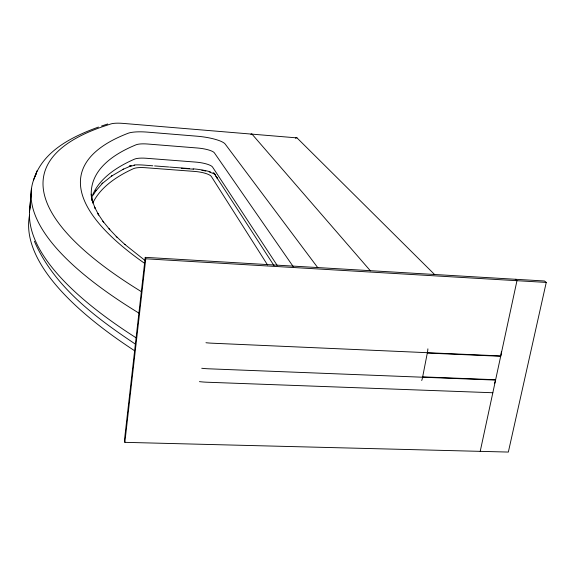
<?xml version="1.0" encoding="UTF-8"?>
<svg xmlns="http://www.w3.org/2000/svg" width="575" height="575" viewBox="0 0 575 575"><rect width="100%" height="100%" fill="white"/><g stroke="black" fill="none" stroke-linecap="round" stroke-linejoin="round"><path stroke-width="0.86" d="M31.46 188.571L29.483 212.189L31.036 194.091M145.245 257.348L124.437 440.357L124.854 442.34L508.343 452.065L546.25 282.418L544.482 280.995L145.245 257.348L145.755 258.8L124.854 442.34M480.211 451.353L516.968 280.693L515.286 279.27M34.241 178.228C43.729 150.449 72.702 136.426 98.462 127.061M33.443 180.255L37.203 170.509M93.229 195.112L96.248 190.203M95.407 191.439L102.717 183.058L101.998 183.72L111.924 175.828L111.528 176.101L123.517 169.093L122.712 169.503L131.193 165.787L129.655 166.168L130.043 166.06L129.224 166.369L134.722 165.334M101.567 126.011L107.698 123.984M492.832 392.747L206.921 382.217A39.582 16.28 7.6 0 1 199.446 381.635M422.668 376.862L495.636 379.737M427.311 353.05L500.688 356.284M145.755 258.8L546.25 282.418M152.835 165.787L144.009 165.111A24.782 6.339 6.5 0 0 134.09 164.946M154.596 165.923L168.655 166.987M169.532 167.059L189.606 168.583M181.341 168.267L193.559 169.194M434.693 274.62L297.002 137.892L123.05 123.388A15.582 3.443 6.4 0 0 110.795 123.963L104.686 125.99A605.317 154.984 12.6 0 0 141.45 291.697M201.839 170.243L205.792 171.048M209.178 171.925L214.461 173.959M213.792 173.607L215.546 174.699M135.714 344.332C95.709 317.659 54.028 286.702 34.378 241.241M215.187 174.469L214.504 173.945L214.827 174.304M145.08 260.518L124.603 244.246L125.048 244.619L116.179 236.375L116.61 236.778M213.878 173.334L215.151 174.642M117.02 237.209L109.049 228.814L109.847 229.705L102.911 221.195L103.615 222.18L97.815 213.526L98.735 215.064L94.401 206.748L95.134 208.344L92.403 200.912L92.582 201.451M370.437 270.868L252.015 134.14A8.424 1.941 -85.2 0 0 250.887 134.377M317.803 267.72L225.213 144.102A24.718 5.599 7.2 0 0 197.124 136.21L147.653 132.149A25.005 5.7 6.6 0 0 128.117 133.263A555.709 140.645 12.4 0 0 144.505 263.264M293.329 266.757L214.374 152.849A14.792 3.472 7.2 0 0 197.527 148.012L147.789 144.03A14.964 3.529 6.6 0 0 136.067 144.799A538.358 140.487 12.6 0 0 91.339 196.549M215.517 175.612L217.638 178.768L213.972 173.226M277.107 265.283L212.549 167.052A14.742 3.637 7.2 0 0 195.78 162.1L146.208 158.262A14.907 3.694 6.5 0 0 134.521 159.138A535.627 146.747 12.8 0 0 91.677 197.62M216.617 177.244L274.067 265.686M267.576 265.003L211.334 176.46A14.706 3.745 7.2 0 0 194.623 171.429L145.166 167.692A14.871 3.802 6.5 0 0 133.493 168.647A533.844 150.858 13 0 0 92.747 203.126M91.389 195.493L92.877 202.572M91.727 199.022L91.993 200.661M91.231 194.178L92.05 200.38M134.572 350.721A612.54 176.266 13.3 0 1 29.533 215.194M501.328 351.842A14.001 6.253 -89.2 0 1 500.768 355.925L212.182 343.203A39.991 15.166 7.6 0 1 205.958 342.729M427.886 348.86A14.195 5.47 -88.7 0 1 427.376 352.691L422.596 377.214A14.138 5.383 -89.2 0 1 421.719 380.521M295.564 138.28A8.352 2.25 -85 0 1 297.002 137.892M139.344 313.361A618.19 163.789 12.8 0 1 36.584 173.312M494.5 383.575A13.944 6.153 -89.8 0 0 495.564 380.089L208.725 368.805A39.718 15.899 7.6 0 1 201.739 368.273M136.16 337.848A614.467 171.997 13.1 0 1 30.152 206.231M193.085 168.849A24.502 6.239 7.2 0 1 210.421 171.86M213.117 172.716A24.502 6.239 7.2 0 1 213.95 173.01"/></g></svg>
